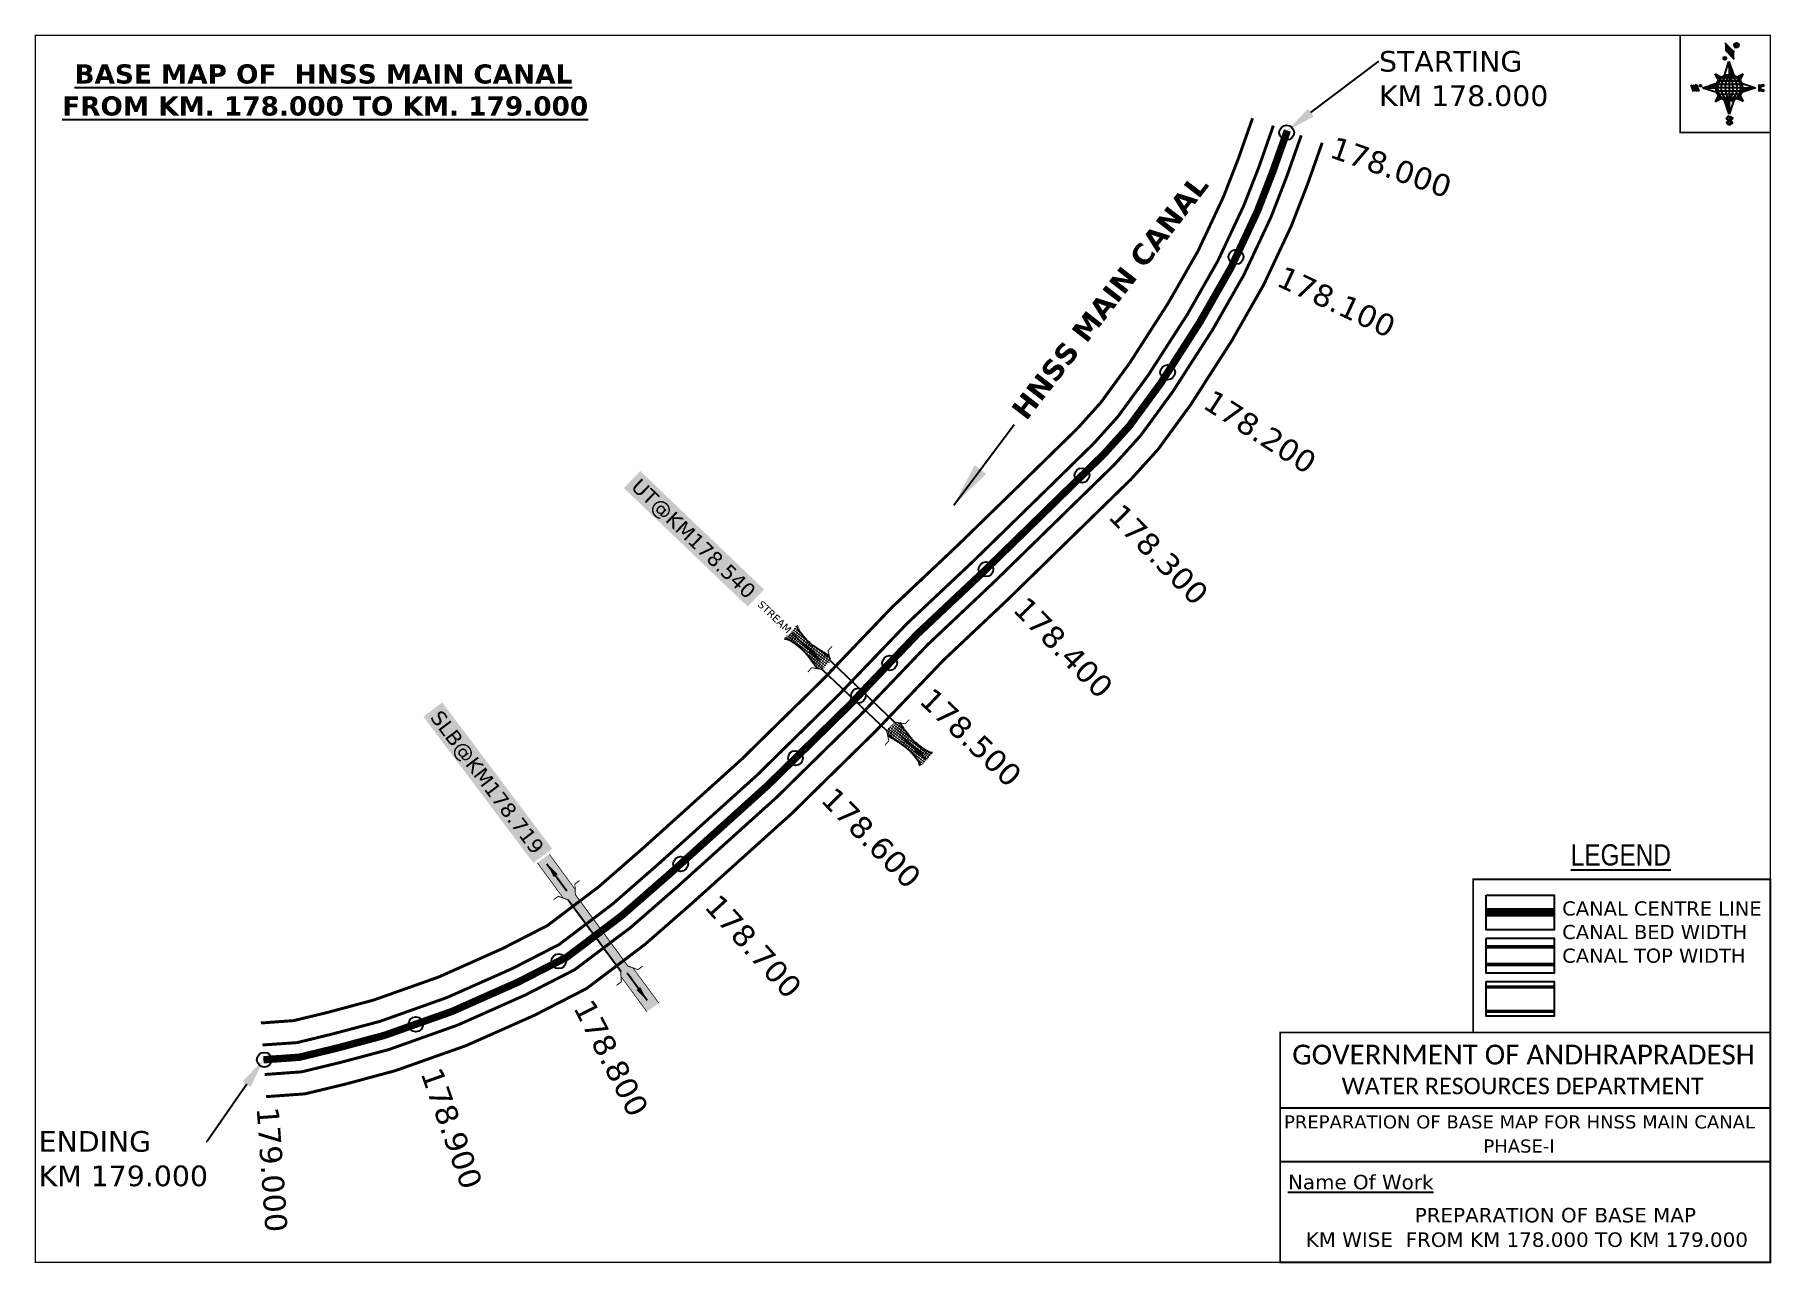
# Model space of a CAD drawing. Header units: inches. Extents: x 752183 to 753360, y 1655327 to 1656159.
import ezdxf
from ezdxf import colors
from ezdxf.entities.mleader import LeaderData, LeaderLine
from ezdxf.enums import TextEntityAlignment as Align
from ezdxf.math import Vec2, Vec3

# ---------------------------------------------------------------- set-up
doc = ezdxf.new("R2010")
doc.units = ezdxf.units.IN
doc.header["$MEASUREMENT"] = 0
doc.header["$PDMODE"] = 32
doc.header["$PDSIZE"] = 10
doc.linetypes.add('ACAD_ISO02W100', pattern=[15, 12, -3])
doc.linetypes.add('HIDDEN2', pattern=[0.1875, 0.125, -0.0625])
for name, color, linetype in [('AQUADUCT', 1, 'Continuous'), ('bord', 1, 'Continuous'), ('CANAL1', 1, 'Continuous'), ('CSMark', 72, 'Continuous'), ('DCBMS', 232, 'Continuous'), ('PAGE', 7, 'Continuous'), ('STRUCTURE', 5, 'Continuous'), ('TEXT', 7, 'Continuous')]:
    doc.layers.add(name, color=color, linetype=linetype)
doc.styles.add('ARIALN', font='ARIALN_1.TTF')
doc.styles.get("Standard").update_dxf_attribs({"font": 'verdana_0.ttf'})
doc.dimstyles.get("Standard").update_dxf_attribs({"dimtxt": 0.18, "dimasz": 0.18, "dimexe": 0.18, "dimexo": 0.0625, "dimgap": 0.09, "dimtad": 0, "dimtih": 1, "dimtoh": 1, "dimdec": 4, "dimzin": 0, "dimdsep": 46, "dimtxsty": 'Standard', "dimcen": 0.09, "dimadec": 0, "dimazin": 0, "dimtfac": 1, "dimtdec": 4, "dimtofl": 0, "dimtmove": 0, "dimatfit": 3, "dimfxl": 0, "dimtolj": 1, "dimtzin": 0, "dimarcsym": 0})
pattern_1 = [(267.297113149, (-8720374.938, 50637915.138), (10.5367255337, -0.497431438), [])]
pattern_2 = [(357.297113149, (-8720374.938, 50637915.138), (0.497431438, 10.5367255337), [])]

# ---------------------------------------------------------------- blocks, each defined once
blk = doc.blocks.new('*X16')
at = {"color": 0, "linetype": 'Continuous'}
for p, q in [((6321.6, 240.5), (6322.3, 241.2)), ((6321.6, 240.3), (6322.3, 241)), ((6321.6, 240.1), (6322.3, 240.8)), ((6321.6, 239.9), (6322.4, 240.7)), ((6321.6, 239.8), (6322.4, 240.6)), ((6321.6, 239.6), (6322.5, 240.5)), ((6321.6, 239.4), (6322.5, 240.3)), ((6321.6, 239.2), (6322.6, 240.2)), ((6321.7, 239.1), (6322.6, 240.1)), ((6321.8, 240.8), (6322.4, 241.4)), ((6321.8, 239), (6322.7, 240)), ((6321.8, 239), (6322.8, 239.9)), ((6321.9, 238.9), (6322.9, 239.8)), ((6322, 238.8), (6323, 239.7)), ((6322.1, 241.3), (6322.4, 241.6)), ((6322.1, 238.7), (6323.1, 239.6)), ((6322.2, 238.6), (6323.1, 239.6)), ((6322.3, 238.5), (6323.2, 239.5)), ((6322.4, 238.5), (6323.3, 239.4)), ((6322.5, 238.4), (6323.4, 239.3)), ((6322.7, 238.4), (6323.6, 239.3)), ((6322.8, 238.3), (6323.7, 239.2)), ((6322.9, 238.3), (6323.8, 239.1)), ((6323.1, 238.2), (6323.9, 239.1)), ((6323.2, 238.2), (6324, 239)), ((6323.3, 238.2), (6324.2, 239)), ((6323.5, 238.1), (6324.3, 238.9)), ((6323.7, 238.1), (6324.4, 238.9)), ((6323.8, 238.1), (6324.6, 238.8)), ((6324.1, 238.2), (6324.7, 238.8)), ((6324.3, 238.3), (6324.9, 238.8)), ((6324.6, 238.3), (6325.1, 238.8)), ((6324.8, 238.4), (6325.2, 238.8)), ((6325.1, 238.5), (6325.4, 238.8)), ((6325.4, 238.6), (6325.6, 238.8))]:
    blk.add_line(p, q, dxfattribs=at)
blk = doc.blocks.new('*X15')
at = {"color": 0, "linetype": 'Continuous'}
for p, q in [((6324.4, 240.3), (6324.5, 240.4)), ((6324.6, 240.3), (6324.8, 240.5)), ((6324.7, 240.2), (6325, 240.5)), ((6324.8, 240.2), (6325.2, 240.6)), ((6325, 240.1), (6325.5, 240.6)), ((6325.1, 240.1), (6325.6, 240.6)), ((6325.2, 240), (6325.8, 240.6)), ((6325.3, 240), (6326, 240.6)), ((6325.4, 239.9), (6326.1, 240.6)), ((6325.5, 239.8), (6326.2, 240.5)), ((6325.6, 239.8), (6326.3, 240.5)), ((6325.7, 239.7), (6326.5, 240.4)), ((6325.9, 239.6), (6326.6, 240.3)), ((6326, 239.5), (6326.7, 240.3)), ((6326, 239.4), (6326.8, 240.2)), ((6326.1, 239.3), (6327, 240.2)), ((6326.2, 239.3), (6327.1, 240.1)), ((6326.3, 239.2), (6327.1, 240)), ((6326.4, 239.1), (6327.2, 239.9)), ((6326.5, 239), (6327.3, 239.8)), ((6326.5, 238.9), (6327.4, 239.7)), ((6326.6, 238.8), (6327.5, 239.6)), ((6326.7, 238.7), (6327.5, 239.5)), ((6326.8, 238.6), (6327.6, 239.4)), ((6326.8, 238.5), (6327.7, 239.3)), ((6326.8, 236.5), (6327.4, 237)), ((6326.9, 238.3), (6327.8, 239.2)), ((6326.9, 238.2), (6327.9, 239.1)), ((6326.9, 236.8), (6327.6, 237.4)), ((6327, 238.1), (6327.8, 239)), ((6327, 237.9), (6327.8, 238.8)), ((6327, 237.8), (6327.8, 238.6)), ((6327, 237.6), (6327.8, 238.4)), ((6327, 237.4), (6327.8, 238.2)), ((6327, 237.3), (6327.8, 238)), ((6327, 237.1), (6327.8, 237.9))]:
    blk.add_line(p, q, dxfattribs=at)
blk = doc.blocks.new('H')
at = {"layer": 'bord', "extrusion": (0.000427885, 0.004792, 0.999988)}
h = blk.add_hatch(dxfattribs=at)
h.set_pattern_fill('LINE', color=8, scale=84.387686, angle=-2.7029, style=0)
h.set_pattern_definition(pattern_2)
h.paths.add_polyline_path([(-492, 786, -0.090992), (-448, 775), (-486, 912)])
h = blk.add_hatch(dxfattribs=at)
h.set_pattern_fill('LINE', color=8, scale=84.387686, angle=-92.7029, style=0)
h.set_pattern_definition(pattern_1)
h.paths.add_polyline_path([(-625, 665, -0.090992), (-615, 710), (-751, 671)])
h = blk.add_hatch(dxfattribs=at)
h.set_pattern_fill('LINE', color=8, scale=84.387686, angle=-2.7029, style=0)
h.set_pattern_definition(pattern_2)
h.paths.add_polyline_path([(-504, 533, -0.090992), (-549, 543), (-510, 406)])
h = blk.add_hatch(dxfattribs=at)
h.set_pattern_fill('LINE', color=8, scale=84.387686, angle=-92.7029, style=0)
h.set_pattern_definition(pattern_1)
h.paths.add_polyline_path([(-246, 647), (-372, 653, -0.090992), (-382, 609)])
for p, q in [((-519, 1020, -1217), (-435, 927, -1216)), ((-516, 1087, -1217), (-432, 994, -1217)), ((-538, 774, -1216), (-487, 906, -1216)), ((-487, 906, -1216), (-493, 780, -1216)), ((-487, 906, -1216), (-448, 769, -1216)), ((-865, 701, -1215), (-847, 638, -1215)), ((-847, 700, -1215), (-829, 637, -1215)), ((-829, 699, -1215), (-811, 636, -1215)), ((-829, 699, -1215), (-811, 698, -1215)), ((-811, 698, -1215), (-794, 635, -1215)), ((-752, 665, -1215), (-615, 704, -1215)), ((-627, 794, -1216), (-567, 760, -1216)), ((-627, 794, -1216), (-584, 747, -1215)), ((-599, 731, -1215), (-627, 794, -1216)), ((-421, 753, -1216), (-359, 781, -1216)), ((-359, 781, -1216), (-405, 739, -1216)), ((-359, 781, -1216), (-392, 721, -1215)), ((-379, 693, -1215), (-246, 641, -1215)), ((-213, 669, -1215), (-217, 601, -1215)), ((-752, 665, -1215), (-625, 659, -1215)), ((-619, 614, -1215), (-752, 665, -1215)), ((-639, 526, -1214), (-606, 585, -1215)), ((-639, 526, -1214), (-593, 568, -1215)), ((-577, 553, -1215), (-639, 526, -1214)), ((-511, 400, -1214), (-549, 537, -1214)), ((-460, 533, -1215), (-511, 400, -1214)), ((-505, 527, -1214), (-511, 400, -1214)), ((-371, 513, -1214), (-431, 546, -1215)), ((-371, 513, -1214), (-414, 560, -1215)), ((-399, 576, -1215), (-371, 513, -1214)), ((-246, 641, -1215), (-383, 603, -1215)), ((-373, 647, -1215), (-246, 641, -1215)), ((-197, 600, -1215), (-194, 668, -1215))]:
    blk.add_line(p, q, dxfattribs=at)
at = {"layer": 'bord', "color": 8, "linetype": 'ByBlock', "extrusion": (0.000427885, 0.004792, 0.999988)}
for p, q in [((-375, 679, -1215), (-620, 691, -1215)), ((-386, 711, -1215), (-605, 722, -1215)), ((-411, 744, -1216), (-578, 752, -1216)), ((-493, 780, -1216), (-505, 527, -1214)), ((-373, 647, -1215), (-625, 659, -1215)), ((-378, 616, -1215), (-623, 628, -1215)), ((-392, 585, -1215), (-611, 595, -1215)), ((-420, 555, -1215), (-587, 562, -1215))]:
    blk.add_line(p, q, dxfattribs=at)
at = {"layer": 'bord', "extrusion": (0.000427885, 0.004792, 0.999988), "elevation": -1212}
for points, const_width in [([(-522, 960), (-516, 1093)], 1.61), ([(-434, 933), (-428, 1066)], 1.61), ([(-870, 707), (-846, 706)], 0.642), ([(-829, 643), (-821, 678)], 0.642), ([(-793, 641), (-782, 694)], 0.642), ([(-223, 676), (-174, 673)], 0.706), ([(-829, 643), (-855, 644)], 0.642), ([(-811, 642), (-784, 641)], 0.642), ([(-177, 605), (-226, 607)], 0.706), ([(-195, 645), (-185, 644)], 0.706)]:
    blk.add_lwpolyline(points, dxfattribs=dict(at, const_width=const_width))
for points, const_width in [([(-414, 1073, 1), (-398, 1058, 1)], 22.3), ([(-530, 950, 1), (-520, 939, 1)], 14.8), ([(-776, 697, 1), (-769, 690, 1)], 8.9), ([(-180, 618, 1), (-173, 611, 1)], 9.79), ([(-178, 667, 1), (-171, 660, 1)], 9.79), ([(-490, 362, 1), (-498, 369, 1)], 11.1), ([(-525, 322, 1), (-533, 329, 1)], 11.1)]:
    blk.add_lwpolyline(points, format="xyb", close=True, dxfattribs=dict(at, const_width=const_width))
for points in [[(-537, 317), (-531, 310), (-520, 307), (-505, 307), (-494, 310), (-486, 318), (-487, 326), (-491, 333), (-494, 336), (-503, 341), (-522, 347), (-530, 352), (-534, 355), (-537, 363), (-537, 373), (-530, 381), (-520, 384), (-504, 384), (-493, 380), (-487, 373)], [(-522, 348), (-526, 354), (-528, 361), (-528, 371), (-526, 375), (-521, 381), (-515, 384)], [(-505, 307), (-499, 312), (-497, 319), (-497, 327), (-501, 335), (-509, 343)]]:
    blk.add_lwpolyline(points, dxfattribs=at)
at = {"layer": 'bord', "extrusion": (0.000427885, 0.004792, 0.999988)}
for centre, radius in [((-406, 1065, -1212), 22.3), ((-525, 944, -1212), 14.8), ((-773, 694, -1212), 8.9), ((-498, 659, -1212), 127), ((-177, 615, -1212), 9.79), ((-174, 663, -1212), 9.79), ((-494, 365, -1212), 11.1), ((-529, 325, -1212), 11.1)]:
    blk.add_circle(centre, radius, dxfattribs=at)
at = {"layer": 'bord', "color": 8, "linetype": 'ByBlock', "extrusion": (0.000427885, 0.004792, 0.999988)}
for centre, radius, start, end in [((-482, 658, -1212), 128, 94.9254, 259.6691), ((-437, 656, -1212), 141, 113.2864, 241.308), ((-316, 651, -1212), 222, 142.5892, 212.0053), ((-560, 662, -1212), 141, 293.2864, 61.308), ((-681, 668, -1212), 222, 322.5892, 32.0053), ((-515, 660, -1212), 128, 274.9254, 79.6691)]:
    blk.add_arc(centre, radius, start, end, dxfattribs=at)
at = {"layer": 'bord', "extrusion": (0.000427885, 0.004792, 0.999988)}
for points in [[(-516, 1093, -1212), (-431, 1000, -1212), (-519, 1026, -1212), (-434, 933, -1212)], [(-864, 707, -1212), (-846, 706, -1212), (-846, 644, -1212), (-829, 643, -1212)], [(-829, 705, -1212), (-811, 704, -1212), (-811, 642, -1212), (-793, 641, -1212)], [(-193, 674, -1212), (-197, 606, -1212), (-213, 675, -1212), (-216, 607, -1212)]]:
    blk.add_solid(points, dxfattribs=at)
at = {"layer": 'bord', "extrusion": (0.000427885, 0.004792, 0.999988), "xscale": 7.977342409717546, "yscale": 7.977342408231451, "zscale": 7.977342408476333, "rotation": 138.0840426661453}
for name, p in [('*X15', (38301, -31929, -1212)), ('*X16', (38314, -31951, -1212))]:
    blk.add_blockref(name, p, dxfattribs=at)
blk = doc.blocks.new('UT')
at = {"layer": 'STRUCTURE'}
h = blk.add_hatch(dxfattribs=at)
h.set_pattern_fill('DASH', color=150, scale=8, angle=-39.6278, style=0)
h.set_pattern_definition([(320.372247933, (-4370.464, -6260.8811), (1.40800153113, 0.132407282), [1, -1])])
h.paths.add_polyline_path([(765163, 1700681.9), (765165.6, 1700680.6), (765167.2, 1700680.3), (765169.1, 1700680), (765172.4, 1700679.6), (765176.4, 1700679.3), (765179.5, 1700679.5), (765183.1, 1700679.9), (765187.7, 1700680.9), (765188.9, 1700681.2), (765193.1, 1700682.2), (765196.1, 1700680.2), (765196.1, 1700672.2), (765193.1, 1700670.2), (765190.5, 1700670.8), (765188.1, 1700671.3), (765185.5, 1700671.8), (765183.6, 1700672.1), (765181, 1700672.5), (765180.3, 1700672.5), (765178.5, 1700672.6), (765176.7, 1700672.6), (765174.6, 1700672.5), (765172.5, 1700672.3), (765170.4, 1700672), (765168.5, 1700671.7), (765166.1, 1700671.2), (765165, 1700670.8), (765163, 1700669.7)])
h.paths.add_polyline_path([(765259.1, 1700682.2), (765256.1, 1700680.2), (765256.1, 1700672.2), (765259.1, 1700670.2), (765261.9, 1700671), (765264.4, 1700671.6), (765266.4, 1700672), (765269.1, 1700672.5), (765272.7, 1700673), (765276.1, 1700673.1), (765278.6, 1700672.9), (765281.2, 1700672.7), (765283.9, 1700672.3), (765286.4, 1700671.9), (765288, 1700671.3), (765289.2, 1700670.6), (765289.1, 1700682.7), (765287.6, 1700681.8), (765285.7, 1700681.2), (765283, 1700680.7), (765281.2, 1700680.4), (765276.7, 1700679.9), (765272.7, 1700679.9), (765268.7, 1700680.3), (765264.8, 1700681), (765261.2, 1700681.7)])
at = {"layer": 'STRUCTURE', "color": 150, "const_width": 0.628}
for points in [[(765190.1, 1700688.2), (765190.1, 1700684.2), (765196.1, 1700680.2), (765256.1, 1700680.2), (765262.1, 1700684.2), (765262.1, 1700688.2)], [(765190.1, 1700664.2), (765190.1, 1700668.2), (765196.1, 1700672.2), (765256.1, 1700672.2), (765262.1, 1700668.2), (765262.1, 1700664.2)]]:
    blk.add_lwpolyline(points, dxfattribs=at)
at = {"layer": 'STRUCTURE', "color": 150}
for points in [[(765196.1, 1700680.2), (765256.1, 1700680.2)], [(765196.1, 1700672.2), (765256.1, 1700672.2)], [(765196.1, 1700672.2), (765256.1, 1700672.2)]]:
    blk.add_lwpolyline(points, dxfattribs=at)
at = {"layer": 'STRUCTURE', "color": 0}
blk.add_circle((765226.1, 1700676.2), 1.89, dxfattribs=at)
at = {"layer": 'STRUCTURE', "color": 150}
for points in [[(765163, 1700681.9), (765164.4, 1700681.1), (765167.9, 1700680.2), (765171.2, 1700679.8), (765176.1, 1700679.4), (765184.7, 1700680.3), (765193.1, 1700682.2)], [(765289.1, 1700682.7), (765287.8, 1700681.9), (765284.3, 1700680.9), (765280.9, 1700680.4), (765276.1, 1700679.8), (765267.4, 1700680.5), (765259.1, 1700682.2)], [(765163, 1700669.7), (765164.3, 1700670.6), (765167.8, 1700671.6), (765171.2, 1700672.1), (765176, 1700672.6), (765184.7, 1700672), (765193.1, 1700670.2)], [(765289.2, 1700670.6), (765287.8, 1700671.4), (765284.2, 1700672.3), (765280.9, 1700672.7), (765276.1, 1700673.1), (765267.4, 1700672.2), (765259.1, 1700670.2)]]:
    blk.add_spline(points, degree=3, dxfattribs=at)
at = {"layer": 'STRUCTURE', "color": 0}
blk.add_text('STREAM', height=5, dxfattribs=at).set_placement((765148.2, 1700675.8), align=Align.MIDDLE_CENTER)
for points in [[(765190.9, 1700676), (765164.2, 1700675.8)], [(765289.3, 1700676.7), (765265.4, 1700676.4)]]:
    blk.add_leader(points, dimstyle='Standard', override={"dimasz": 10, "dimgap": 0.09, "dimtad": 0}, dxfattribs=at)
blk = doc.blocks.new('SLB')
at = {"layer": 'STRUCTURE'}
h = blk.add_hatch(dxfattribs=at)
h.set_pattern_fill('DOTS', color=6, scale=20, angle=320.3722, style=0)
h.set_pattern_definition([(320.372247934, (-159.4327, -72.9564), (1.2786241598, 0.5641323054), [0, -1.25])])
h.paths.add_polyline_path([(769699.5, 1706871.1), (769699.5, 1706861.1), (769729.1, 1706861.1), (769732.1, 1706863.1), (769792.1, 1706863.1), (769795.1, 1706861.1), (769824.7, 1706861.1), (769824.7, 1706871.1), (769795.1, 1706871.1), (769792.1, 1706869.1), (769732.1, 1706869.1), (769729.1, 1706871.1)])
at = {"layer": 'STRUCTURE', "color": 6, "linetype": 'ACAD_ISO02W100', "ltscale": 0.5, "const_width": 0.5}
for points in [[(769699.5, 1706871.1), (769729.1, 1706871.1)], [(769795.1, 1706871.1), (769824.7, 1706871.1)], [(769699.5, 1706861.1), (769729.1, 1706861.1)], [(769795.1, 1706861.1), (769824.7, 1706861.1)]]:
    blk.add_lwpolyline(points, dxfattribs=at)
at = {"layer": 'STRUCTURE', "color": 6, "const_width": 0.628}
for points in [[(769726.1, 1706877.1), (769726.1, 1706873.1), (769732.1, 1706869.1), (769792.1, 1706869.1), (769798.1, 1706873.1), (769798.1, 1706877.1)], [(769726.1, 1706855.1), (769726.1, 1706859.1), (769732.1, 1706863.1), (769792.1, 1706863.1), (769798.1, 1706859.1), (769798.1, 1706855.1)]]:
    blk.add_lwpolyline(points, dxfattribs=at)
at = {"layer": 'STRUCTURE', "color": 6}
blk.add_lwpolyline([(769732.1, 1706863.1), (769792.1, 1706863.1)], dxfattribs=at)
blk.add_lwpolyline([(769732.1, 1706863.1), (769792.1, 1706863.1)], dxfattribs=at)
at = {"layer": 'STRUCTURE', "color": 0}
blk.add_circle((769762.1, 1706866.1), 1.24, dxfattribs=at)
for points in [[(769703.8, 1706866), (769726.7, 1706866)], [(769818.6, 1706865.8), (769795.7, 1706865.8)]]:
    blk.add_leader(points, dimstyle='Standard', override={"dimasz": 10, "dimgap": 0.09, "dimtad": 0}, dxfattribs=at)

msp = doc.modelspace()

# ---------------------------------------------------------------- linework, layer by layer
at = {"color": 3}
for p in [(753031.3, 1656093.1), (752997, 1656008.9), (752950.7, 1655930.7), (752892.7, 1655860.9), (752827.6, 1655797.3), (752762.4, 1655733.8), (752698.6, 1655669.4), (752620.8, 1655597.7), (752538.2, 1655531.8), (752441.4, 1655489.1), (752338.7, 1655465.1)]:
    msp.add_point(p, dxfattribs=at)
at = {"layer": 'CANAL1', "color": 200, "const_width": 2}
for points in [[(753008.2, 1656102.8), (752998.6, 1656075.5), (752988.5, 1656049.6), (752971.3, 1656012.9), (752951.2, 1655977.8), (752925.1, 1655937.2), (752905.4, 1655910.2), (752889.7, 1655892.8), (752848.6, 1655852.6), (752807.9, 1655813), (752763.6, 1655771.2), (752717.4, 1655722.9), (752681.1, 1655687.3), (752662.3, 1655668.8), (752596.2, 1655609.2), (752565.1, 1655582.1), (752530.4, 1655555.9), (752500.1, 1655540.4), (752456.8, 1655521.1), (752412.7, 1655505.5), (752381.8, 1655497.2), (752358.6, 1655491.6), (752336.4, 1655490)], [(753055.4, 1656086.2), (753045.5, 1656058.2), (753034.5, 1656029.9), (753015.7, 1655989.9), (752994, 1655951.9), (752966.4, 1655908.9), (752944.2, 1655878.5), (752925.7, 1655858.1), (752883.5, 1655816.9), (752842.5, 1655776.9), (752798.8, 1655735.7), (752753, 1655687.8), (752716.1, 1655651.6), (752696.6, 1655632.4), (752629.3, 1655571.8), (752596.7, 1655543.3), (752557, 1655513.3), (752521.7, 1655495.2), (752475.3, 1655474.6), (752427.5, 1655457.7), (752394.1, 1655448.7), (752366.3, 1655442), (752340, 1655440.1)]]:
    msp.add_lwpolyline(points, dxfattribs=at)
at = {"layer": 'CANAL1', "color": 1, "linetype": 'HIDDEN2', "ltscale": 100, "const_width": 5}
msp.add_lwpolyline([(753031.8, 1656094.5), (753022, 1656066.8), (753011.5, 1656039.8), (752993.5, 1656001.4), (752972.6, 1655964.8), (752945.8, 1655923), (752924.8, 1655894.4), (752907.7, 1655875.5), (752866, 1655834.7), (752825.2, 1655794.9), (752781.2, 1655753.5), (752735.2, 1655705.3), (752698.6, 1655669.4), (752679.4, 1655650.6), (752612.8, 1655590.5), (752580.9, 1655562.7), (752543.7, 1655534.6), (752510.9, 1655517.8), (752466.1, 1655497.9), (752466.1, 1655497.9), (752420.1, 1655481.6), (752388, 1655473), (752362.5, 1655466.8), (752338.2, 1655465.1)], dxfattribs=at)
at = {"layer": 'CANAL1', "color": 5, "const_width": 2}
for points in [[(753022.3, 1656097.8), (753012.7, 1656070.3), (753002.3, 1656043.7), (752984.6, 1656006), (752964.1, 1655970), (752937.5, 1655928.7), (752917, 1655900.7), (752900.5, 1655882.4), (752859.1, 1655841.9), (752818.3, 1655802.1), (752774.2, 1655760.6), (752728, 1655712.4), (752691.6, 1655676.6), (752672.6, 1655657.9), (752606.1, 1655598), (752574.6, 1655570.5), (752538.4, 1655543.1), (752506.6, 1655526.8), (752462.4, 1655507.2), (752417.1, 1655491.1), (752385.5, 1655482.7), (752360.9, 1655476.7), (752337.5, 1655475.1)], [(752339, 1655455.1), (752364, 1655456.9), (752390.4, 1655463.3), (752423.1, 1655472), (752469.8, 1655488.6), (752515.2, 1655508.8), (752549, 1655526.1), (752587.2, 1655554.9), (752619.4, 1655583), (752686.3, 1655643.3), (752705.6, 1655662.3), (752742.3, 1655698.3), (752788.3, 1655746.4), (752832.1, 1655787.7), (752873, 1655827.6), (752914.9, 1655868.5), (752932.5, 1655888), (752954, 1655917.4), (752981.2, 1655959.6), (753002.4, 1655996.8), (753020.7, 1656035.8), (753031.4, 1656063.4), (753041.2, 1656091.2)]]:
    msp.add_lwpolyline(points, dxfattribs=at)
at = {"layer": 'CANAL1', "color": 1, "linetype": 'HIDDEN2', "ltscale": 100, "const_width": 6, "elevation": -0.4}
msp.add_lwpolyline([(753212.6, 1655564.9), (753166.5, 1655564.9)], dxfattribs=at)
at = {"layer": 'CANAL1', "color": 5, "const_width": 2.4, "elevation": -0.4}
for points in [[(753212.6, 1655541.6), (753166.5, 1655541.6)], [(753212.6, 1655529.6), (753166.5, 1655529.6)]]:
    msp.add_lwpolyline(points, dxfattribs=at)
at = {"layer": 'CANAL1', "color": 200, "const_width": 2.4, "elevation": -0.4}
for points in [[(753212.6, 1655514.4), (753166.5, 1655514.4)], [(753212.6, 1655497.9), (753166.5, 1655497.9)]]:
    msp.add_lwpolyline(points, dxfattribs=at)
at = {"layer": 'PAGE', "const_width": 1}
msp.add_lwpolyline([(752183.7, 1655327.9), (753359, 1655327.9), (753359, 1656158.9), (752183.7, 1656158.9), (752183.7, 1655327.9)], dxfattribs=at)
at = {"layer": 'PAGE'}
for points, const_width in [([(753359, 1656158.9), (753297.9, 1656158.9), (753297.9, 1656093.1), (753359, 1656093.1)], 1), ([(753359, 1655483.5), (753157.7, 1655483.5), (753157.7, 1655587.3), (753359, 1655587.3)], 1.2), ([(753026.9, 1655483.5), (753359, 1655483.5), (753359, 1655327.9), (753026.9, 1655327.9)], 1.2)]:
    msp.add_lwpolyline(points, close=True, dxfattribs=dict(at, const_width=const_width))
at = {"layer": 'PAGE', "elevation": -0.4}
for points in [[(753166.5, 1655576.6), (753212.6, 1655576.6), (753212.6, 1655553.1), (753166.5, 1655553.1)], [(753166.5, 1655547.4), (753212.6, 1655547.4), (753212.6, 1655523.8), (753166.5, 1655523.8)], [(753166.5, 1655518.1), (753212.6, 1655518.1), (753212.6, 1655494.6), (753166.5, 1655494.6)]]:
    msp.add_lwpolyline(points, close=True, dxfattribs=at)
at = {"layer": 'PAGE'}
for points in [[(753026.9, 1655432.5), (753359, 1655432.5)], [(753026.9, 1655396.2), (753359, 1655396.2)]]:
    msp.add_lwpolyline(points, dxfattribs=at)
at = {"layer": 'STRUCTURE', "color": 0}
msp.add_point((752741.2, 1655711.7), dxfattribs=at)

# ---------------------------------------------------------------- block references
at = {"layer": 'AQUADUCT', "color": 1, "xscale": 0.0703495379661093, "yscale": 0.07034953800030053, "zscale": 0.07034953795990817, "rotation": 3.078330607406165}
msp.add_blockref('H', (753368.6, 1656079.4, 85.4), dxfattribs=at)
at = {"layer": 'STRUCTURE', "color": 0}
for name, p, rotation in [('UT', (-973583.2, 950251.2), 316.4528754752048), ('SLB', (-1078488, 1264180.3), 306.3393143119753)]:
    msp.add_blockref(name, p, dxfattribs=dict(at, rotation=rotation))

# ---------------------------------------------------------------- texts
at = {"layer": 'CANAL1', "insert": (752843.3, 1655905.2), "char_height": 14, "width": 205.129, "attachment_point": 1, "rotation": 52.1754}
msp.add_mtext('\\pi0.96322;{\\fVerdana|b1|i0|c0|p34;HNSS MAIN CANAL}', dxfattribs=at)
at = {"layer": 'CSMark', "color": 1}
for s, rotation, p in [('178.000', 340.615, (753061.9, 1656083.8)), ('178.100', 334.8421, (753026.6, 1655996.6)), ('178.200', 327.2523, (752977.6, 1655913.5)), ('178.300', 314.3873, (752914.9, 1655837.8)), ('178.400', 314.2775, (752850.4, 1655774.8)), ('178.500', 316.2762, (752786.7, 1655712.9)), ('178.600', 314.4901, (752720.2, 1655645.8)), ('178.700', 312.0368, (752641.7, 1655573.5)), ('178.800', 297.1057, (752554.4, 1655504.1)), ('178.900', 289.5337, (752451.5, 1655458.7)), ('179.000', 274.1332, (752341, 1655433.2))]:
    msp.add_text(s, height=15, rotation=rotation, dxfattribs=at).set_placement(p, align=Align.MIDDLE_LEFT)
at = {"layer": 'PAGE', "extrusion": (0.000201441, 0.004807, 0.999988), "style": 'ARIALN'}
msp.add_text('%%ULEGEND', height=14.4, rotation=359.9999, dxfattribs=at).set_placement((753257.7, 1655584, 8109.9), align=Align.MIDDLE)
at = {"layer": 'PAGE', "extrusion": (0.000201441, 0.004807, 0.999988)}
for s, height, p in [('PREPARATION OF BASE MAP FOR HNSS MAIN CANAL', 8.878, (753029.5, 1655398.7, 8109)), ('%%UName Of Work', 9.822, (753032.2, 1655357.5, 8107.7))]:
    msp.add_text(s, height=height, rotation=359.9999, dxfattribs=at).set_placement(p)
for s, height, p in [('PHASE-I', 8.88, (753188.7, 1655386.8, 8108.9)), ('PREPARATION OF BASE MAP', 9.822, (753213.3, 1655340, 8107.7)), ('KM WISE  FROM KM 178.000 TO KM 179.000', 9.822, (753194, 1655323.4, 8107.7))]:
    msp.add_text(s, height=height, rotation=359.9999, dxfattribs=at).set_placement(p, align=Align.MIDDLE_CENTER)
at = {"layer": 'PAGE', "extrusion": (0.000201441, 0.004807, 0.999988), "attachment_point": 1, "text_direction": (1, -1e-06, -0.000201)}
for s, insert, char_height, width in [('CANAL CENTRE LINE CANAL BED WIDTH {\\H2.3741x; }CANAL TOP WIDTH{\\H1.9188x; }', (753218, 1655572.4, -0.4), 9.6, 168.926), ('\\pi3.5885;{\\fCalibri|b0|i0|c0|p34;\\H1.3333x;GOVERNMENT OF ANDHRAPRADESH\\P\\pi37.073;\\H0.83998x;WATER RESOURCES DEPARTMENT}', (753031.5, 1655475.3, -1.3), 10.059, 321.276)]:
    msp.add_mtext(s, dxfattribs=dict(at, insert=insert, char_height=char_height, width=width))
at = {"layer": 'STRUCTURE', "color": 5, "char_height": 10, "attachment_point": 1, "bg_fill": 1, "box_fill_scale": 1.3, "bg_fill_color": 7, "bg_fill_true_color": 16777215, "bg_fill_transparency": 4390977}
for s, insert, width, rotation in [('UT@KM178.540', (752593.5, 1655859.6), 110.08, 316.2762), ('SLB@KM178.719', (752458.7, 1655702.9), 117.958, 306.9491)]:
    msp.add_mtext(s, dxfattribs=dict(at, insert=insert, width=width, rotation=rotation))
at = {"layer": 'TEXT', "color": 1, "insert": (752188.4, 1656139.3), "char_height": 13, "width": 379.826, "attachment_point": 1}
msp.add_mtext('\\pi21.755;{\\fVerdana|b1|i0|c0|p34;\\LBASE MAP OF  HNSS MAIN CANAL \\P\\pi13.452;FROM KM. 178.000 TO KM. 179.000}', dxfattribs=at)

# ---------------------------------------------------------------- leaders
at = {"layer": 'CANAL1'}
msp.add_leader([(752805.9, 1655840.8), (752846.8, 1655895.4)], dimstyle='Standard', override={"dimasz": 30, "dimgap": 0.09, "dimtad": 0}, dxfattribs=at)
at = {"layer": 'DCBMS', "color": 5}
ml = msp.add_multileader_mtext('Standard', dxfattribs=at)
ml.set_content('STARTING\\PKM 178.000', color=5)
ml.set_leader_properties()
ml.build(insert=Vec2(0, 0))
ml.multileader.update_dxf_attribs({"dogleg_length": 0.36, "arrow_head_size": 20})
ctx = ml.context
ctx.base_point, ctx.char_height, ctx.arrow_head_size, ctx.landing_gap_size, ctx.plane_origin = Vec3(753093.9, 1656141.3), 14, 20, 0.09, Vec3(753276.6, 1656210.9)
notes = []
notes.append((ctx, [(1, (1, 1, 0), (753093.5, 1656141.3), (1, 0), 0.36, [(0, [(753031.8, 1656094.5)], 0, [])])]))
ctx.mtext.insert, ctx.mtext.flow_direction = Vec3(753093.9, 1656148.4), 5
ml = msp.add_multileader_mtext('Standard', dxfattribs=at)
ml.set_content('ENDING \\PKM 179.000', color=5)
ml.set_leader_properties()
ml.build(insert=Vec2(0, 0))
ml.multileader.update_dxf_attribs({"dogleg_length": 0.36, "arrow_head_size": 20})
ctx = ml.context
ctx.base_point, ctx.char_height, ctx.arrow_head_size, ctx.landing_gap_size, ctx.plane_origin = Vec3(752185.8, 1655409.6), 14, 20, 0.09, Vec3(752335.9, 1655331.3)
notes.append((ctx, [(0, (1, 1, 0), (752299.9, 1655409.6), (-1, 0), 0.36, [(0, [(752338.2, 1655465.1)], 0, [])])]))
ctx.mtext.insert, ctx.mtext.width, ctx.mtext.flow_direction = Vec3(752185.9, 1655416.8), 160.227, 5
for ctx, leaders in notes:
    for number, flags, end, landing, length, lines in leaders:
        leader = LeaderData()
        leader.index, (leader.has_last_leader_line, leader.has_dogleg_vector, leader.attachment_direction) = number, flags
        leader.last_leader_point, leader.dogleg_vector, leader.dogleg_length = Vec3(end), Vec3(landing), length
        for number, points, colour, breaks in lines:
            line = LeaderLine()
            line.index, line.vertices, line.color, line.breaks = number, Vec3.list(points), colors.encode_raw_color(colour), breaks
            leader.lines.append(line)
        ctx.leaders.append(leader)

doc.saveas('drawing.dxf')
